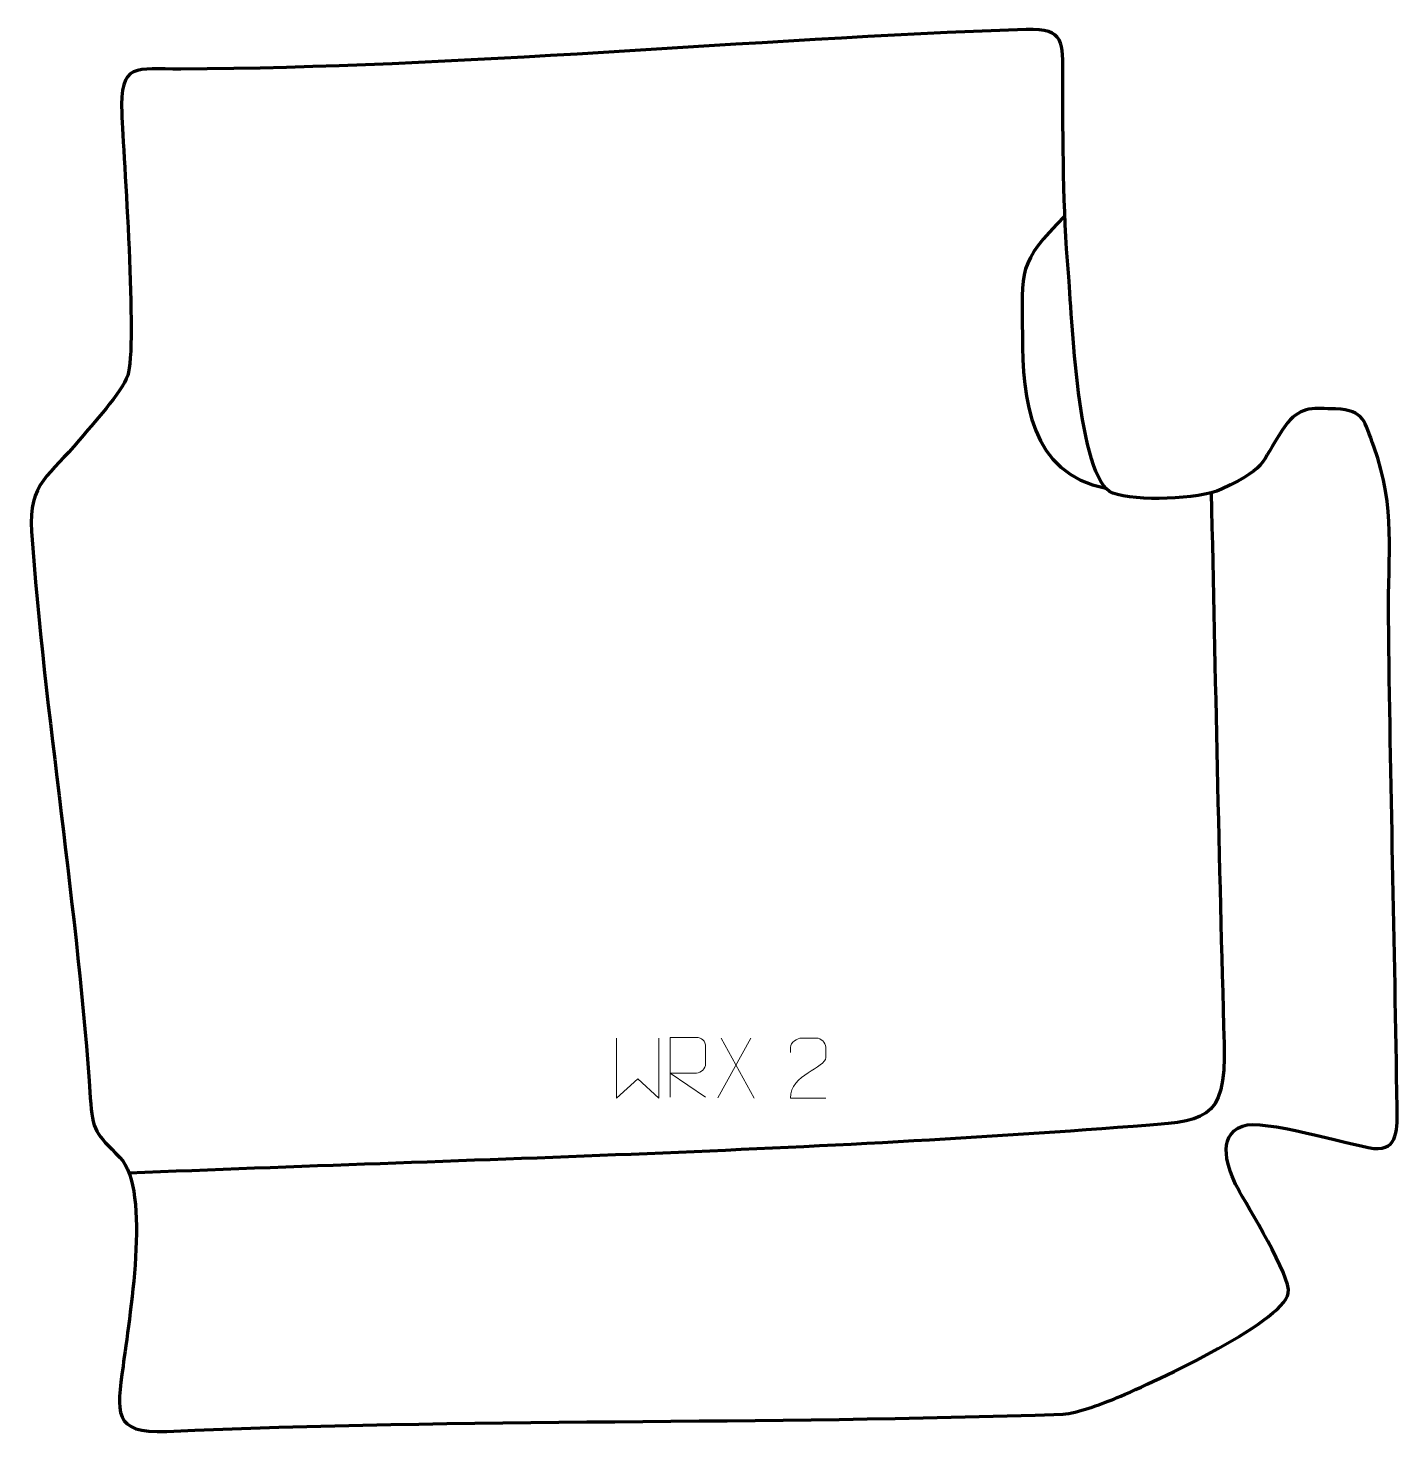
# Model space of a CAD drawing. Header units: millimetres. Extents: x -498 to 72, y 116 to 700.
import ezdxf

# ---------------------------------------------------------------- set-up
doc = ezdxf.new("R2010")
doc.units = ezdxf.units.MM
doc.header["$MEASUREMENT"] = 0
doc.layers.add('layer 2', color=7, linetype='Continuous')
doc.layers.add('layer 3', color=7, linetype='Continuous')

msp = doc.modelspace()

# ---------------------------------------------------------------- linework, layer by layer
at = {"layer": 'layer 2', "color": 142, "lineweight": 158}
for points, knots in [([(-66.4816, 622.404), (-86.4184, 602.3692), (-84.2365, 600.0406), (-84.1905, 572.659), (-84.1905, 572.659), (-84.146, 546.1869), (-80.9561, 515.0034), (-49.4451, 509.0332)], [0, 0, 0, 0, 0.33333333, 0.33333333, 0.33333333, 0.33333333, 1, 1, 1, 1]), ([(-5.613, 507.2199), (-3.887, 430.7868), (-2.4465, 354.3627), (-0.2332, 277.94), (-0.2332, 277.94), (0.729, 244.7171), (-8.5899, 245.8837), (-38.1324, 243.593), (-38.1324, 243.593), (-177.0591, 232.8223), (-316.7145, 229.8266), (-455.9152, 224.1075)], [0, 0, 0, 0, 0.25, 0.25, 0.25, 0.25, 0.5, 0.5, 0.5, 0.5, 1, 1, 1, 1])]:
    msp.add_open_spline(points, degree=3, knots=knots, dxfattribs=at)
at = {"layer": 'layer 3', "color": 242, "lineweight": 158}
msp.add_open_spline([(-496.5385, 491.1318), (-497.9514, 511.2487), (-488.5526, 514.7086), (-476.7078, 529.0617), (-476.7078, 529.0617), (-471.3293, 535.5706), (-458.9971, 548.8343), (-456.5061, 555.9914), (-456.5061, 555.9914), (-452.431, 567.6999), (-458.2922, 648.4032), (-458.9666, 664.9973), (-458.9666, 664.9973), (-459.8374, 686.5238), (-453.2359, 683.3386), (-434.3387, 683.4312), (-434.3387, 683.4312), (-317.4087, 684.0038), (-199.5985, 695.872), (-82.5624, 699.9253), (-82.5624, 699.9253), (-66.3033, 700.4884), (-67.404, 694.3527), (-67.4074, 680.2711), (-67.4074, 680.2711), (-67.3546, 654.0131), (-67.2092, 624.7649), (-65.0465, 598.7092), (-65.0465, 598.7092), (-63.7027, 582.5187), (-61.1336, 512.4079), (-46.591, 507.0205), (-46.591, 507.0205), (-36.8132, 503.3982), (-10.9738, 504.4519), (-1.2795, 508.6423), (-1.2795, 508.6423), (19.8927, 518.7383), (14.0819, 519.6711), (26.1381, 536.3157), (26.1381, 536.3157), (32.3676, 543.3609), (37.0321, 542.2379), (46.1738, 542.0693), (46.1738, 542.0693), (58.2043, 541.4878), (58.0891, 537.005), (62.1272, 526.3706), (62.1272, 526.3706), (71.3874, 500.1337), (67.8736, 482.0248), (68.1803, 455.1805), (68.1803, 455.1805), (68.9561, 387.2609), (70.7542, 319.3393), (71.745, 251.4275), (71.745, 251.4275), (71.8606, 243.5035), (72.4975, 233.2755), (62.0713, 234.4055), (62.0713, 234.4055), (50.7976, 236.1869), (15.8838, 246.9419), (7.4144, 243.7209), (7.4144, 243.7209), (-3.8868, 239.4229), (1.4986, 225.6861), (5.2693, 218.1008), (5.2693, 218.1008), (9.4747, 210.5328), (27.7053, 181.0129), (26.483, 174.2411), (26.483, 174.2411), (24.2089, 161.6433), (-32.9648, 135.4862), (-46.1564, 130.1728), (-46.1564, 130.1728), (-51.7346, 127.9561), (-61.256, 124.2879), (-67.2191, 123.8818), (-67.2191, 123.8818), (-191.3751, 119.5713), (-316.1439, 122.1823), (-440.2174, 116.6787), (-440.2174, 116.6787), (-463.1599, 115.6611), (-460.9218, 124.732), (-458.4572, 143.8508), (-458.4572, 143.8508), (-456.1019, 162.6775), (-446.4645, 216.9895), (-459.7397, 230.5825), (-459.7397, 230.5825), (-469.8756, 240.9609), (-471.1722, 241.3931), (-472.0776, 255.4987), (-472.0776, 255.4987), (-476.8997, 330.6244), (-491.3458, 417.1963), (-496.5385, 491.1318)], degree=3, knots=[0, 0, 0, 0, 0.03846154, 0.03846154, 0.03846154, 0.03846154, 0.07692308, 0.07692308, 0.07692308, 0.07692308, 0.11538462, 0.11538462, 0.11538462, 0.11538462, 0.15384615, 0.15384615, 0.15384615, 0.15384615, 0.19230769, 0.19230769, 0.19230769, 0.19230769, 0.23076923, 0.23076923, 0.23076923, 0.23076923, 0.26923077, 0.26923077, 0.26923077, 0.26923077, 0.30769231, 0.30769231, 0.30769231, 0.30769231, 0.34615385, 0.34615385, 0.34615385, 0.34615385, 0.38461538, 0.38461538, 0.38461538, 0.38461538, 0.42307692, 0.42307692, 0.42307692, 0.42307692, 0.46153846, 0.46153846, 0.46153846, 0.46153846, 0.5, 0.5, 0.5, 0.5, 0.53846154, 0.53846154, 0.53846154, 0.53846154, 0.57692308, 0.57692308, 0.57692308, 0.57692308, 0.61538462, 0.61538462, 0.61538462, 0.61538462, 0.65384615, 0.65384615, 0.65384615, 0.65384615, 0.69230769, 0.69230769, 0.69230769, 0.69230769, 0.73076923, 0.73076923, 0.73076923, 0.73076923, 0.76923077, 0.76923077, 0.76923077, 0.76923077, 0.80769231, 0.80769231, 0.80769231, 0.80769231, 0.84615385, 0.84615385, 0.84615385, 0.84615385, 0.88461538, 0.88461538, 0.88461538, 0.88461538, 0.92307692, 0.92307692, 0.92307692, 0.92307692, 1, 1, 1, 1], dxfattribs=at)
at = {"layer": 'layer 3', "color": 250, "lineweight": 9}
for points, knots in [([(-253.121, 280.2458), (-253.121, 280.2458), (-253.121, 255.2878), (-253.121, 255.2878), (-253.121, 255.2878), (-253.121, 255.2878), (-244.2783, 263.3525), (-244.2783, 263.3525), (-244.2783, 263.3525), (-244.2783, 263.3525), (-235.4359, 255.2884), (-235.4359, 255.2884), (-235.4359, 255.2884), (-235.4359, 255.2884), (-235.4359, 280.2458), (-235.4359, 280.2458)], [0, 0, 0, 0, 0.2, 0.2, 0.2, 0.2, 0.4, 0.4, 0.4, 0.4, 0.6, 0.6, 0.6, 0.6, 1, 1, 1, 1]), ([(-230.6963, 255.6747), (-230.6963, 255.6747), (-230.6963, 280.6282), (-230.6963, 280.6282), (-230.6963, 280.6282), (-227.1015, 280.6282), (-223.506, 280.6282), (-219.9108, 280.6282), (-219.9108, 280.6282), (-217.5855, 280.5905), (-216.0282, 279.1005), (-216.0323, 276.7341), (-216.0323, 276.7341), (-216.0327, 274.6986), (-216.0327, 271.6392), (-216.0323, 269.6032), (-216.0323, 269.6032), (-216.0388, 267.7277), (-217.8511, 265.7859), (-219.8606, 265.7668), (-219.8606, 265.7668), (-219.8606, 265.7668), (-230.6963, 265.7668), (-230.6963, 265.7668), (-230.6963, 265.7668), (-230.6963, 265.7668), (-216.0416, 255.6747), (-216.0416, 255.6747)], [0, 0, 0, 0, 0.125, 0.125, 0.125, 0.125, 0.25, 0.25, 0.25, 0.25, 0.375, 0.375, 0.375, 0.375, 0.5, 0.5, 0.5, 0.5, 0.625, 0.625, 0.625, 0.625, 0.75, 0.75, 0.75, 0.75, 1, 1, 1, 1]), ([(-165.9857, 255.3306), (-170.9001, 255.3309), (-175.8145, 255.3309), (-180.7286, 255.3306), (-180.7286, 255.3306), (-180.7286, 265.2629), (-166.0776, 267.9041), (-165.9857, 272.2144), (-165.9857, 272.2144), (-165.986, 273.6385), (-165.986, 275.0622), (-165.9857, 276.4855), (-165.9857, 276.4855), (-166.0026, 278.5626), (-168.1254, 280.2874), (-169.7964, 280.3047), (-169.7964, 280.3047), (-171.8696, 280.3043), (-173.9425, 280.3043), (-176.0149, 280.3047), (-176.0149, 280.3047), (-177.837, 280.3212), (-180.6617, 278.5291), (-180.7286, 276.4355), (-180.7286, 276.4355), (-180.7286, 276.4355), (-180.7286, 274.3807), (-180.7286, 274.3807)], [0, 0, 0, 0, 0.125, 0.125, 0.125, 0.125, 0.25, 0.25, 0.25, 0.25, 0.375, 0.375, 0.375, 0.375, 0.5, 0.5, 0.5, 0.5, 0.625, 0.625, 0.625, 0.625, 0.75, 0.75, 0.75, 0.75, 1, 1, 1, 1])]:
    msp.add_open_spline(points, degree=3, knots=knots, dxfattribs=at)
for points in [[(-197.2141, 280.2945), (-197.2141, 280.2945), (-210.9547, 255.3987), (-210.9547, 255.3987)], [(-209.5001, 280.2945), (-209.5001, 280.2945), (-195.7595, 255.341), (-195.7595, 255.341)]]:
    msp.add_open_spline(points, degree=3, dxfattribs=at)

doc.saveas('drawing.dxf')
